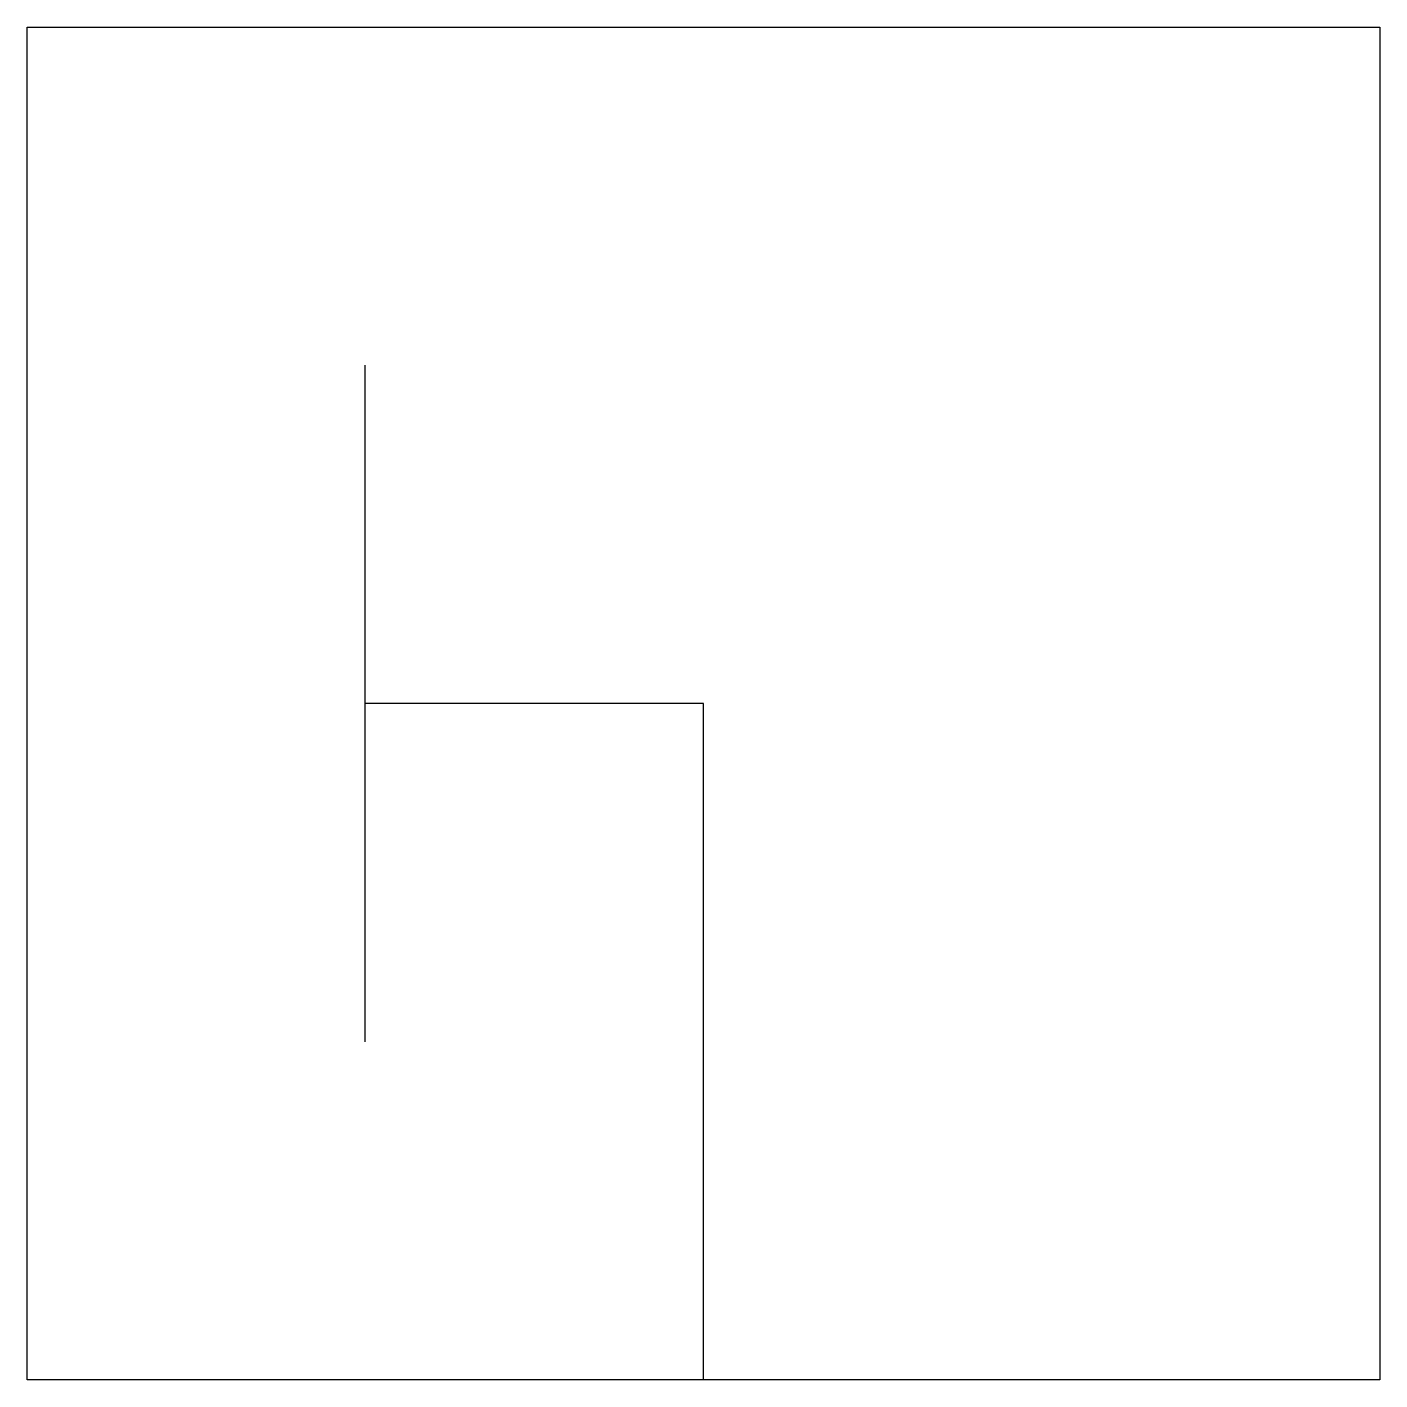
# Model space of a CAD drawing. Header units: millimetres. Extents: x -10116.87 to -10116.62, y 52.349 to 52.599.
import ezdxf

# ---------------------------------------------------------------- set-up
doc = ezdxf.new("R2010")
doc.units = ezdxf.units.MM
doc.header["$LTSCALE"] = 10
doc.layers.add('Tub_componentes', color=2, linetype='Continuous')

msp = doc.modelspace()

# ---------------------------------------------------------------- linework, layer by layer
at = {"layer": 'Tub_componentes'}
for p, q in [((-10116.87046, 52.34854), (-10116.87046, 52.59854)), ((-10116.87046, 52.59854), (-10116.62046, 52.59854)), ((-10116.62046, 52.59854), (-10116.62046, 52.34854)), ((-10116.80796, 52.41104), (-10116.80796, 52.53604)), ((-10116.74546, 52.47354), (-10116.80796, 52.47354)), ((-10116.74546, 52.34854), (-10116.74546, 52.47354)), ((-10116.62046, 52.34854), (-10116.87046, 52.34854))]:
    msp.add_line(p, q, dxfattribs=at)

doc.saveas('drawing.dxf')
